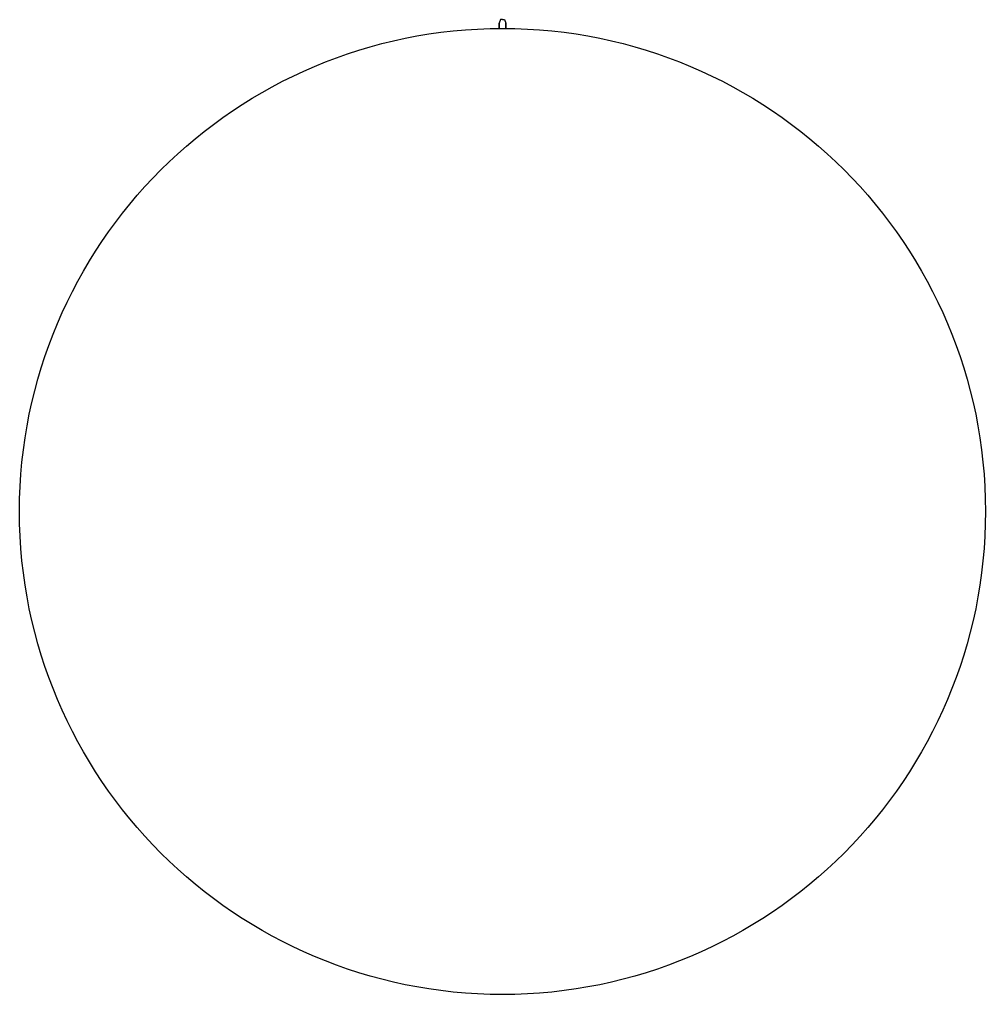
# Model space of a CAD drawing. Header units: inches. Extents: x 61.5 to 115.9, y 22.5 to 77.4.
import ezdxf

# ---------------------------------------------------------------- set-up
doc = ezdxf.new("R2010")
doc.units = ezdxf.units.IN
doc.header["$MEASUREMENT"] = 0

msp = doc.modelspace()

# ---------------------------------------------------------------- linework, layer by layer
for p, q in [((88.613, 77.411), (88.543, 77.21)), ((88.543, 77.21), (88.543, 76.91)), ((88.543, 76.91), (88.543, 77.21)), ((88.543, 76.91), (88.923, 76.91)), ((88.733, 77.411), (88.613, 77.411)), ((88.733, 77.411), (88.853, 77.411)), ((88.853, 77.411), (88.923, 77.21)), ((88.923, 77.21), (88.923, 76.91)), ((88.923, 76.91), (88.923, 77.21))]:
    msp.add_line(p, q)
msp.add_circle((88.733, 49.695), 27.215)

doc.saveas('drawing.dxf')
